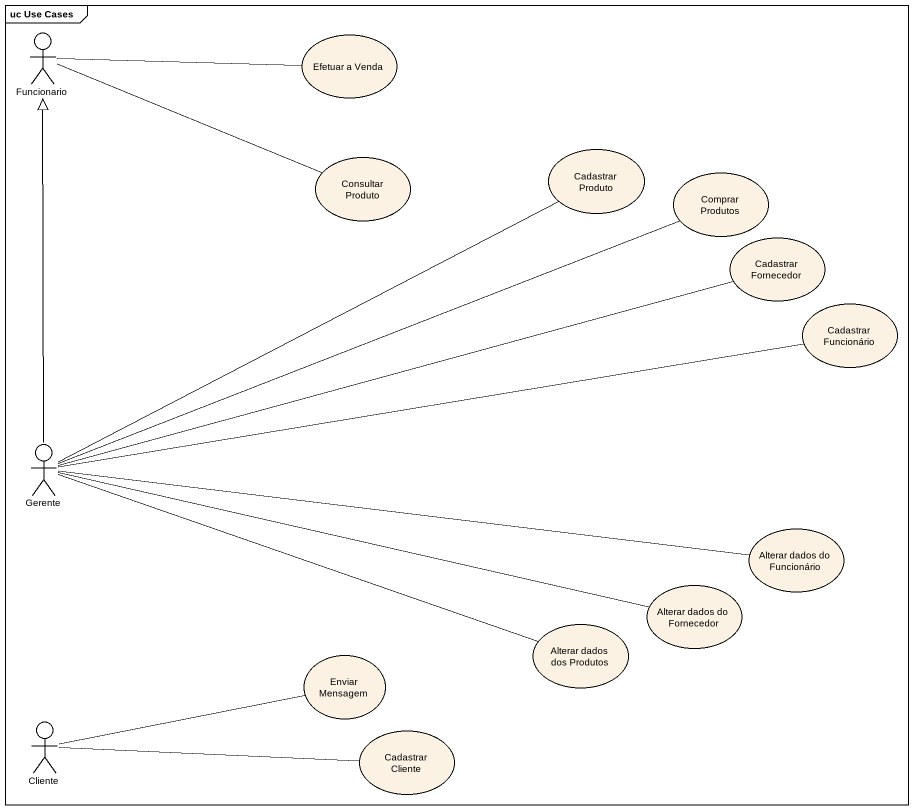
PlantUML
@startuml
mainframe uc Use Cases
actor Funcionario
usecase "Efetuar a Venda" as Efetuar_a_Venda
usecase "Consultar Produto" as Consultar_Produto
usecase "Cadastrar Produto" as Cadastrar_Produto
usecase "Comprar Produtos" as Comprar_Produtos
usecase "Cadastrar Fornecedor" as Cadastrar_Fornecedor
usecase "Cadastrar Funcionário" as Cadastrar_Funcionário
actor Gerente
usecase "Alterar dados do Funcionário" as Alterar_dados_do_Funcionário
usecase "Alterar dados do Fornecedor" as Alterar_dados_do_Fornecedor
usecase "Alterar dados dos Produtos" as Alterar_dados_dos_Produtos
usecase "Enviar Mensagem" as Enviar_Mensagem
actor Cliente
usecase "Cadastrar Cliente" as Cadastrar_Cliente
Funcionario -right- Efetuar_a_Venda
Funcionario -right- Consultar_Produto
Gerente -up-|> Funcionario
Gerente -right- Cadastrar_Produto
Gerente -right- Comprar_Produtos
Gerente -right- Cadastrar_Fornecedor
Gerente -right- Cadastrar_Funcionário
Gerente -right- Alterar_dados_do_Funcionário
Gerente -right- Alterar_dados_do_Fornecedor
Gerente -right- Alterar_dados_dos_Produtos
Cliente -right- Enviar_Mensagem
Cliente -right- Cadastrar_Cliente
@enduml
